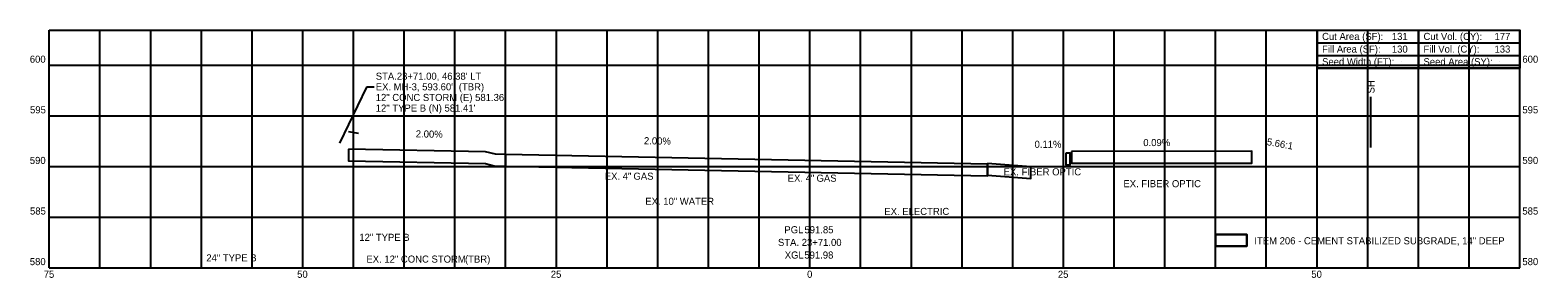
# Model space of a CAD drawing. Extents: x -77 to 72, y 579 to 603.
import ezdxf

# ---------------------------------------------------------------- set-up
doc = ezdxf.new("R2010")
doc.units = 0
for name, color, linetype in [('_CIVIL_CONSTRUCTION', 7, 'Continuous'), ('Default', 7, 'Continuous'), ('DV_X_Text', 7, 'Continuous'), ('GE_X_Alignment_100_Curve_Data', 7, 'Continuous'), ('MD_P_Surface_Finished_Grade_Seeded', 7, 'Continuous'), ('RW_P_Const_Limits', 7, 'Continuous'), ('RW_P_Fee_WL', 7, 'Continuous'), ('RW_X_Fee_RW', 7, 'Continuous'), ('SC_Scratch15', 7, 'Continuous'), ('VL_Unsuitable_Remove_Replace', 7, 'Continuous')]:
    doc.layers.add(name, color=color, linetype=linetype)

msp = doc.modelspace()

# ---------------------------------------------------------------- linework, layer by layer
at = {"layer": '_CIVIL_CONSTRUCTION'}
for p, q in [((-75, 603.47), (70, 603.47)), ((-75, 580), (-75, 603.47)), ((-70, 580), (-70, 603.47)), ((-65, 580), (-65, 603.47)), ((-60, 580), (-60, 603.47)), ((-55, 580), (-55, 603.47)), ((-50, 580), (-50, 603.47)), ((-45, 580), (-45, 603.47)), ((-40, 580), (-40, 603.47)), ((-35, 580), (-35, 603.47)), ((-30, 580), (-30, 603.47)), ((-25, 580), (-25, 603.47)), ((-20, 580), (-20, 603.47)), ((-15, 580), (-15, 603.47)), ((-10, 580), (-10, 603.47)), ((-5, 580), (-5, 603.47)), ((0, 580), (0, 603.47)), ((5, 580), (5, 603.47)), ((10, 580), (10, 603.47)), ((15, 580), (15, 603.47)), ((20, 580), (20, 603.47)), ((25, 580), (25, 603.47)), ((30, 580), (30, 603.47)), ((35, 580), (35, 603.47)), ((40, 580), (40, 603.47)), ((45, 580), (45, 603.47)), ((50, 580), (50, 603.47)), ((55, 580), (55, 603.47)), ((60, 580), (60, 603.47)), ((65, 580), (65, 603.47)), ((70, 580), (70, 603.47)), ((-75, 600), (70, 600)), ((-75, 595), (70, 595)), ((-75, 590), (70, 590)), ((-75, 585), (70, 585)), ((-75, 580), (70, 580))]:
    msp.add_line(p, q, dxfattribs=at)
at = {"layer": 'Default'}
msp.add_circle((70, 603.47), 0.000417, dxfattribs=at)
msp.add_circle((70, 603.47), 0.000417, dxfattribs=at)
msp.add_circle((70, 603.47), 0.000417, dxfattribs=at)
msp.add_circle((70, 603.47), 0.000417, dxfattribs=at)
msp.add_circle((70, 603.47), 0.000417, dxfattribs=at)
msp.add_circle((70, 603.47), 0.000417, dxfattribs=at)
msp.add_circle((70, 603.47), 0.000417, dxfattribs=at)
msp.add_circle((70, 603.47), 0.000417, dxfattribs=at)
msp.add_circle((70, 603.47), 0.000417, dxfattribs=at)
msp.add_circle((70, 603.47), 0.000417, dxfattribs=at)
msp.add_circle((70, 603.47), 0.000417, dxfattribs=at)
msp.add_circle((70, 603.47), 0.000417, dxfattribs=at)
at = {"layer": 'GE_X_Alignment_100_Curve_Data'}
msp.add_lwpolyline([(50, 603.47), (70, 603.47), (70, 599.72), (50, 599.72)], close=True, dxfattribs=at)
at = {"layer": 'MD_P_Surface_Finished_Grade_Seeded'}
for p, q in [((-43.72, 597.84), (-46.38, 592.3)), ((-42.95, 597.84), (-43.72, 597.84)), ((-45.5, 593.46), (-44.5, 593.3))]:
    msp.add_line(p, q, dxfattribs=at)
msp.add_lwpolyline([(43.07, 582.11), (40, 582.11), (40, 583.28), (43.07, 583.28)], close=True, dxfattribs=at)
at = {"layer": 'RW_X_Fee_RW'}
msp.add_line((55.32, 591.87), (55.32, 596.87), dxfattribs=at)
at = {"layer": 'SC_Scratch15'}
for points in [[(-45.5, 591.71), (-45.5, 590.55), (-32, 590.29), (-31, 590.04), (-30, 590.02), (-30, 591.18), (-31, 591.2), (-32, 591.45)], [(-30, 591.18), (-30, 590.02), (17.51, 589.07), (17.51, 590.23)], [(17.51, 590.29), (17.51, 589.13), (21.79, 588.81), (21.79, 589.98)], [(25.23, 591.31), (25.23, 590.15), (25.66, 590.15), (25.66, 591.32)], [(25.78, 591.48), (25.78, 590.32), (43.57, 590.33), (43.57, 591.5)], [(40, 583.28), (40, 582.11), (43.07, 582.11), (43.07, 583.28)]]:
    msp.add_lwpolyline(points, close=True, dxfattribs=at)
at = {"layer": 'VL_Unsuitable_Remove_Replace'}
for p, q in [((50, 603.47), (70, 603.47)), ((50, 603.47), (50, 600.97)), ((50, 602.22), (70, 602.22)), ((60, 603.47), (60, 599.72)), ((70, 603.47), (70, 600.97)), ((50, 600.97), (70, 600.97)), ((58.3, 600.35), (58.3, 600.35)), ((67.95, 600.35), (67.95, 600.35))]:
    msp.add_line(p, q, dxfattribs=at)
msp.add_lwpolyline([(50, 600.97), (50, 599.72), (70, 599.72), (70, 600.97)], dxfattribs=at)

# ---------------------------------------------------------------- texts
at = {"layer": 'DV_X_Text'}
for p in [(19.1, 589.12), (30.91, 587.95)]:
    msp.add_text('EX. FIBER OPTIC', height=0.7, dxfattribs=at).set_placement(p)
at = {"layer": 'MD_P_Surface_Finished_Grade_Seeded'}
for s, p in [('Cut Area (SF):', (50.5, 602.5)), ('131', (57.38, 602.5)), ('Cut Vol. (CY):', (60.5, 602.5)), ('177', (67.5, 602.5)), ('600', (-76.92, 600.25)), ('Seed Width (FT):', (50.5, 600)), ('Fill Area (SF):', (50.5, 601.25)), ('130', (57.38, 601.25)), ('Seed Area (SY):', (60.5, 600)), ('Fill Vol. (CY):', (60.5, 601.25)), ('133', (67.5, 601.25)), ('600', (70.25, 600.25)), ("STA.23+71.00, 46.38' LT", (-42.81, 598.57)), ("EX. MH-3, 593.60' ", (-42.81, 597.52)), ('(TBR)', (-34.62, 597.52)), ('12" CONC STORM (E) 581.36\'', (-42.81, 596.47)), ('12" TYPE B (N) 581.41\'', (-42.81, 595.42)), ('595', (-76.9, 595.25)), ('595', (70.25, 595.25)), ('590', (-76.92, 590.25)), ('590', (70.25, 590.25)), ('585', (-76.9, 585.25)), ('EX. ELECTRIC', (7.34, 585.21)), ('585', (70.25, 585.25)), ('12" TYPE B', (-44.43, 582.65)), ('STA. 23+71.00', (-3.15, 582.15)), ('PGL ', (-2.52, 583.4)), ('591.85', (-0.54, 583.4)), ('ITEM 206 - CEMENT STABILIZED SUBGRADE, 14" DEEP', (43.82, 582.31)), ('24" TYPE B', (-59.52, 580.62)), ('XGL ', (-2.48, 580.9)), ('591.98', (-0.55, 580.9)), ('580', (-76.92, 580.25)), ('EX. 12" CONC STORM ', (-43.73, 580.5)), ('(TBR)', (-34.01, 580.5)), ('580', (70.25, 580.25)), ('75', (-75.55, 579)), ('50', (-50.56, 579)), ('25', (-25.55, 579)), ('0', (-0.28, 579)), ('25', (24.45, 579)), ('50', (49.44, 579))]:
    msp.add_text(s, height=0.7, dxfattribs=at).set_placement(p)
for s, rotation, p in [('2.00%', 358.8541, (-38.87, 592.88)), ('2.00%', 358.8541, (-16.37, 592.2)), ('0.11%', 0.0608, (22.15, 591.84)), ('0.09%', 0.0534, (32.87, 592.01)), ('5.66:1', 349.8404, (45.01, 592.12))]:
    msp.add_text(s, height=0.7, rotation=rotation, dxfattribs=at).set_placement(p)
at = {"layer": 'RW_P_Const_Limits'}
for s, p in [('EX. 4"', (-20.23, 588.69)), ('GAS', (-17.4, 588.69)), ('EX. 4"', (-2.19, 588.49)), ('GAS', (0.65, 588.49))]:
    msp.add_text(s, height=0.7, dxfattribs=at).set_placement(p)
at = {"layer": 'RW_P_Fee_WL'}
for s, p in [('EX. 10"', (-16.23, 586.21)), ('WATER', (-12.83, 586.21))]:
    msp.add_text(s, height=0.7, dxfattribs=at).set_placement(p)
at = {"layer": 'RW_X_Fee_RW'}
msp.add_text('SH', height=0.7, rotation=90, dxfattribs=at).set_placement((55.67, 597.22))

doc.saveas('drawing.dxf')
